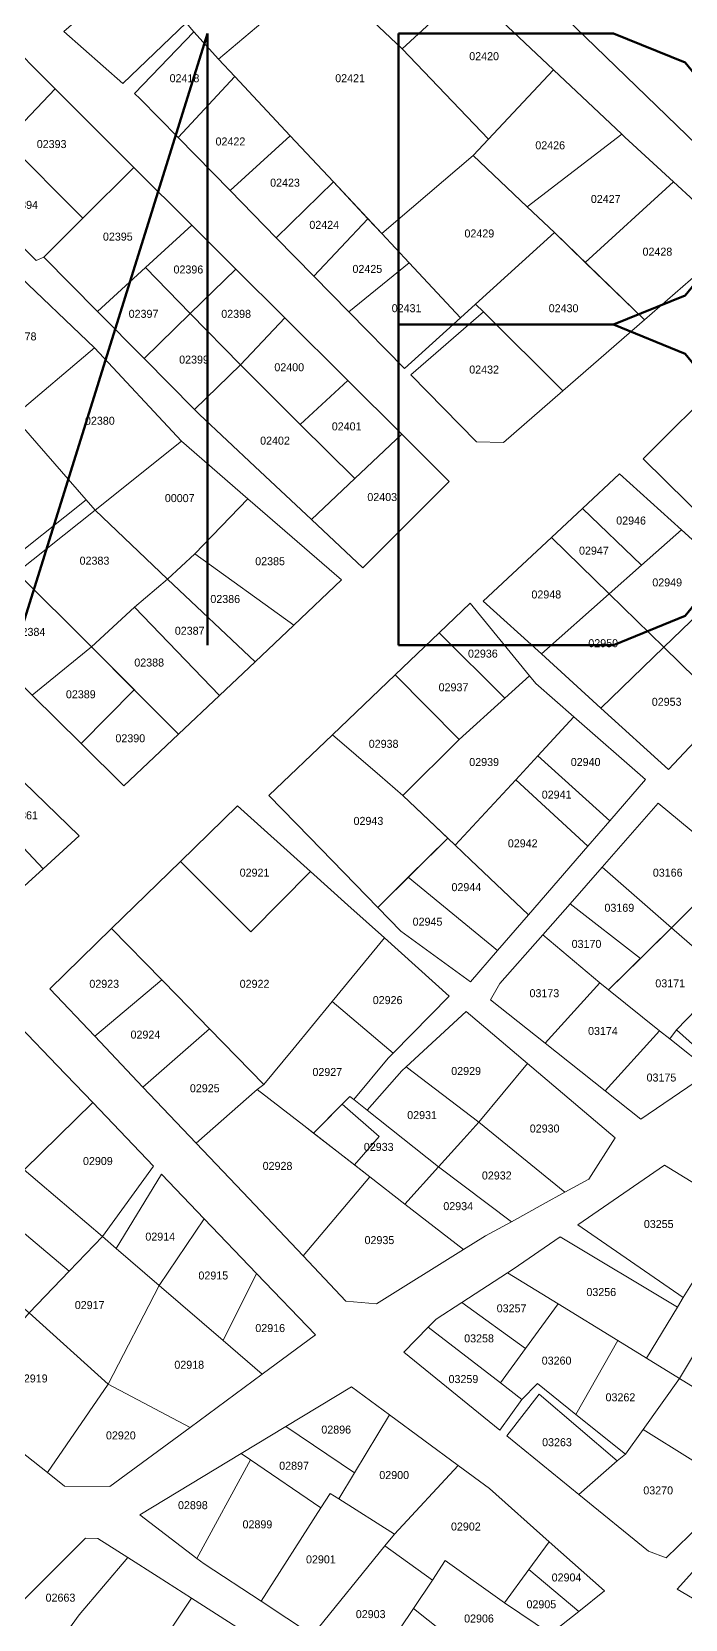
# Model space of a CAD drawing. Header units: metres. Extents: x 245225 to 248406, y 1633796 to 1637634.
# Drawn here: x 246328.6 to 246451.1, y 1635167.8 to 1635465.4 of the extents above; entities that cross this region are included whole.
import ezdxf
from ezdxf.enums import TextEntityAlignment as Align

# ---------------------------------------------------------------- set-up
doc = ezdxf.new("R2010")
doc.units = ezdxf.units.M
doc.header["$MEASUREMENT"] = 0
doc.layers.add('historique_numero_parcelle', color=7, linetype='Continuous')
doc.layers.add('LIMITES_PARCELLES', color=7, linetype='Continuous', lineweight=0, true_color=0xffffff)
doc.layers.add('Nom_Commune', color=7, linetype='Continuous', lineweight=0)
doc.styles.add('Style-FANCY', font='FANCY.shx')
doc.styles.add('Style-STANDARD', font='STANDARD.shx')

msp = doc.modelspace()

# ---------------------------------------------------------------- linework, layer by layer
at = {"layer": 'limites_parcelles', "flags": 128}
for points in [[(246421.011, 1635475.486), (246448.143, 1635501.318), (246454.616, 1635506.198), (246503.353, 1635463.97), (246466.681, 1635431.267), (246421.011, 1635475.486)], [(246347.233, 1635476.467), (246357.454, 1635483.797), (246354.015, 1635487.605), (246361.361, 1635492.659), (246368.009, 1635484.478), (246377.871, 1635472.339), (246363.584, 1635460.274), (246358.98, 1635465.354), (246357.551, 1635467.101), (246347.233, 1635476.467)], [(246398.033, 1635462.179), (246414.252, 1635445.26), (246411.368, 1635442.177), (246394.223, 1635427.572), (246385.135, 1635437.271), (246377.049, 1635445.903), (246366.66, 1635456.991), (246363.584, 1635460.274), (246377.871, 1635472.339), (246383.789, 1635475.715), (246398.033, 1635462.179)], [(246363.584, 1635460.274), (246366.66, 1635456.991), (246356.042, 1635445.548), (246348.888, 1635452.846), (246347.812, 1635453.793), (246358.98, 1635465.354), (246363.584, 1635460.274)], [(246347.704, 1635439.946), (246338.157, 1635430.435), (246323.708, 1635444.955), (246332.952, 1635454.695), (246347.194, 1635440.453), (246347.704, 1635439.946)], [(246448.958, 1635437.231), (246432.35, 1635422.157), (246426.608, 1635427.731), (246421.488, 1635432.584), (246439.214, 1635446.2), (246439.799, 1635445.649), (246448.958, 1635437.231)], [(246338.157, 1635430.435), (246330.843, 1635423.149), (246329.414, 1635422.514), (246315.559, 1635436.369), (246323.708, 1635444.955), (246338.157, 1635430.435)], [(246421.488, 1635432.584), (246426.608, 1635427.731), (246411.805, 1635414.34), (246408.972, 1635411.777), (246399.343, 1635422.088), (246394.223, 1635427.572), (246411.368, 1635442.177), (246421.488, 1635432.584)], [(246358.577, 1635429.131), (246349.919, 1635421.211), (246340.912, 1635412.971), (246330.843, 1635423.149), (246338.157, 1635430.435), (246347.704, 1635439.946), (246358.577, 1635429.131)], [(246381.504, 1635419.573), (246391.63, 1635430.339), (246394.223, 1635427.572), (246399.343, 1635422.088), (246388.041, 1635412.905), (246381.504, 1635419.573)], [(246443.47, 1635411.364), (246428.202, 1635398.092), (246413.276, 1635412.882), (246411.805, 1635414.34), (246426.608, 1635427.731), (246443.47, 1635411.364)], [(246428.202, 1635398.092), (246417.044, 1635388.394), (246411.964, 1635388.499), (246399.651, 1635401.061), (246413.276, 1635412.882), (246428.202, 1635398.092)], [(246356.666, 1635388.648), (246340.444, 1635375.719), (246326.561, 1635391.643), (246325.157, 1635393.253), (246340.315, 1635406.11), (246356.666, 1635388.648)], [(246378.917, 1635391.744), (246389.172, 1635381.633), (246381.042, 1635373.938), (246370.427, 1635383.893), (246360.053, 1635393.622), (246359.097, 1635394.588), (246367.703, 1635402.937), (246367.731, 1635402.967), (246378.917, 1635391.744)], [(246338.761, 1635377.649), (246322.391, 1635364.667), (246320.471, 1635366.74), (246308.202, 1635379.325), (246326.561, 1635391.643), (246338.761, 1635377.649)], [(246381.042, 1635373.938), (246389.172, 1635381.633), (246397.963, 1635389.955), (246406.884, 1635381.08), (246390.692, 1635364.888), (246381.042, 1635373.938)], [(246369.101, 1635377.858), (246359.13, 1635367.536), (246354.05, 1635362.773), (246340.444, 1635375.719), (246356.666, 1635388.648), (246369.101, 1635377.858)], [(246322.391, 1635364.667), (246338.761, 1635377.649), (246340.444, 1635375.719), (246325.792, 1635364.043), (246324.44, 1635362.454), (246322.391, 1635364.667)], [(246354.05, 1635362.773), (246347.859, 1635357.534), (246339.762, 1635350.073), (246325.792, 1635364.043), (246340.444, 1635375.719), (246354.05, 1635362.773)], [(246460.505, 1635362.918), (246447.117, 1635349.99), (246436.861, 1635360.021), (246442.907, 1635365.377), (246450.41, 1635372.023), (246460.505, 1635362.918)], [(246339.762, 1635350.073), (246328.626, 1635341.015), (246315.074, 1635354.357), (246324.44, 1635362.454), (246325.792, 1635364.043), (246339.762, 1635350.073)], [(246453.095, 1635344.142), (246458.81, 1635338.552), (246448.018, 1635327.081), (246435.331, 1635338.609), (246447.117, 1635349.99), (246453.095, 1635344.142)], [(246408.752, 1635332.702), (246398.169, 1635322.224), (246393.85, 1635325.952), (246384.99, 1635333.598), (246396.738, 1635344.834), (246408.752, 1635332.702)], [(246430.245, 1635336.95), (246423.487, 1635329.641), (246419.347, 1635325.162), (246407.998, 1635312.886), (246398.169, 1635322.224), (246408.752, 1635332.702), (246417.28, 1635340.448), (246421.906, 1635344.65), (246423.094, 1635343.194), (246430.245, 1635336.95)], [(246406.61, 1635314.205), (246393.491, 1635301.224), (246380.672, 1635314.372), (246373.056, 1635322.183), (246384.99, 1635333.598), (246393.85, 1635325.952), (246398.169, 1635322.224), (246406.61, 1635314.205)], [(246432.885, 1635312.713), (246421.755, 1635299.862), (246410.869, 1635310.159), (246407.998, 1635312.886), (246419.347, 1635325.162), (246432.885, 1635312.713)], [(246325.086, 1635303.359), (246321.81, 1635300.381), (246309.216, 1635313.666), (246312.263, 1635316.201), (246318.538, 1635321.423), (246330.694, 1635308.457), (246325.086, 1635303.359)], [(246415.926, 1635293.132), (246399.198, 1635306.872), (246406.61, 1635314.205), (246407.998, 1635312.886), (246410.869, 1635310.159), (246421.755, 1635299.862), (246415.926, 1635293.132)], [(246356.465, 1635309.85), (246369.686, 1635296.626), (246380.853, 1635307.974), (246387.876, 1635301.653), (246394.706, 1635295.507), (246384.921, 1635283.613), (246377.515, 1635274.609), (246372.121, 1635268.051), (246361.913, 1635278.487), (246355.815, 1635284.723), (246352.962, 1635287.639), (246343.539, 1635297.274), (246356.465, 1635309.85)], [(246415.926, 1635293.132), (246410.839, 1635287.258), (246397.821, 1635296.783), (246393.491, 1635301.224), (246399.198, 1635306.872), (246415.926, 1635293.132)], [(246442.719, 1635291.655), (246436.762, 1635285.762), (246435.105, 1635287.088), (246424.42, 1635296.108), (246429.526, 1635301.924), (246442.719, 1635291.655)], [(246459.123, 1635288.191), (246449.498, 1635278.304), (246448.218, 1635276.597), (246446.335, 1635278.104), (246436.762, 1635285.762), (246448.549, 1635297.422), (246459.123, 1635288.191)], [(246435.105, 1635287.088), (246424.864, 1635275.795), (246414.627, 1635283.927), (246416.374, 1635286.943), (246424.42, 1635296.108), (246435.105, 1635287.088)], [(246355.815, 1635284.723), (246361.913, 1635278.487), (246349.433, 1635267.545), (246340.381, 1635277.089), (246352.962, 1635287.639), (246355.815, 1635284.723)], [(246436.762, 1635285.762), (246446.335, 1635278.104), (246436.117, 1635266.856), (246424.864, 1635275.795), (246435.105, 1635287.088), (246436.762, 1635285.762)], [(246395.44, 1635272.971), (246388.948, 1635265.193), (246388.225, 1635265.789), (246381.442, 1635258.879), (246379.599, 1635260.309), (246370.851, 1635267.098), (246372.121, 1635268.051), (246377.515, 1635274.609), (246384.921, 1635283.613), (246396.345, 1635273.888), (246395.44, 1635272.971)], [(246340.021, 1635264.621), (246327.147, 1635252.015), (246320.027, 1635258.081), (246311.605, 1635265.257), (246326.383, 1635278.844), (246333.323, 1635271.607), (246340.021, 1635264.621)], [(246372.121, 1635268.051), (246370.851, 1635267.098), (246359.427, 1635257.009), (246349.433, 1635267.545), (246361.913, 1635278.487), (246372.121, 1635268.051)], [(246448.218, 1635276.597), (246455.909, 1635270.444), (246442.806, 1635261.543), (246436.117, 1635266.856), (246446.335, 1635278.104), (246448.218, 1635276.597)], [(246412.443, 1635260.96), (246409.589, 1635257.806), (246404.844, 1635252.561), (246391.488, 1635263.183), (246397.98, 1635270.589), (246398.798, 1635271.342), (246412.443, 1635260.96)], [(246428.58, 1635247.807), (246412.443, 1635260.96), (246421.577, 1635271.939), (246437.985, 1635258.048), (246433.064, 1635250.269), (246428.58, 1635247.807)], [(246335.57, 1635233.029), (246304.763, 1635258.968), (246311.605, 1635265.257), (246320.027, 1635258.081), (246327.147, 1635252.015), (246341.817, 1635239.516), (246335.57, 1635233.029)], [(246391.96, 1635250.716), (246379.451, 1635235.898), (246368.137, 1635247.825), (246359.427, 1635257.009), (246370.851, 1635267.098), (246379.599, 1635260.309), (246391.96, 1635250.716)], [(246389.096, 1635252.939), (246393.703, 1635258.287), (246386.794, 1635264.331), (246388.225, 1635265.789), (246388.948, 1635265.193), (246391.488, 1635263.183), (246404.844, 1635252.561), (246398.548, 1635245.603), (246391.96, 1635250.716), (246389.096, 1635252.939)], [(246335.57, 1635233.029), (246328.059, 1635225.228), (246314.983, 1635236.383), (246299.078, 1635249.952), (246296.856, 1635251.698), (246304.763, 1635258.968), (246335.57, 1635233.029)], [(246424.502, 1635245.568), (246418.53, 1635242.287), (246404.844, 1635252.561), (246409.589, 1635257.806), (246412.443, 1635260.96), (246428.58, 1635247.807), (246424.502, 1635245.568)], [(246418.53, 1635242.287), (246413.696, 1635239.633), (246409.552, 1635237.063), (246398.548, 1635245.603), (246404.844, 1635252.561), (246418.53, 1635242.287)], [(246450.76, 1635228.064), (246430.987, 1635241.739), (246447.257, 1635252.919), (246460.793, 1635244.57), (246453.216, 1635232.104), (246450.76, 1635228.064)], [(246398.548, 1635245.603), (246409.552, 1635237.063), (246393.217, 1635226.933), (246387.502, 1635227.409), (246379.451, 1635235.898), (246391.96, 1635250.716), (246398.548, 1635245.603)], [(246466.817, 1635240.855), (246450.032, 1635212.92), (246443.861, 1635216.714), (246449.668, 1635226.267), (246450.76, 1635228.064), (246453.216, 1635232.104), (246460.793, 1635244.57), (246466.817, 1635240.855)], [(246450.032, 1635212.92), (246466.817, 1635240.855), (246474.502, 1635236.115), (246467.719, 1635224.021), (246457.755, 1635208.172), (246450.032, 1635212.92)], [(246344.429, 1635237.269), (246352.478, 1635230.346), (246342.875, 1635211.867), (246328.059, 1635225.228), (246335.57, 1635233.029), (246341.817, 1635239.516), (246344.429, 1635237.269)], [(246449.668, 1635226.267), (246443.861, 1635216.714), (246438.494, 1635220.014), (246427.272, 1635226.914), (246417.816, 1635232.728), (246418.841, 1635233.393), (246427.662, 1635239.454), (246449.668, 1635226.267)], [(246364.443, 1635220.055), (246371.816, 1635213.714), (246358.272, 1635203.737), (246342.875, 1635211.867), (246352.478, 1635230.346), (246364.443, 1635220.055)], [(246421.145, 1635218.497), (246416.468, 1635212.072), (246402.918, 1635222.511), (246404.395, 1635224.027), (246409.257, 1635227.179), (246421.145, 1635218.497)], [(246438.494, 1635220.014), (246430.633, 1635206.182), (246423.423, 1635211.959), (246420.46, 1635208.996), (246416.468, 1635212.072), (246421.145, 1635218.497), (246427.272, 1635226.914), (246438.494, 1635220.014)], [(246342.875, 1635211.867), (246331.519, 1635195.26), (246317.176, 1635206.613), (246314.187, 1635209.027), (246328.059, 1635225.228), (246342.875, 1635211.867)], [(246416.468, 1635212.072), (246420.46, 1635208.996), (246416.356, 1635203.204), (246398.362, 1635217.835), (246402.918, 1635222.511), (246416.468, 1635212.072)], [(246443.861, 1635216.714), (246450.032, 1635212.92), (246443.236, 1635203.371), (246439.933, 1635198.73), (246430.633, 1635206.182), (246438.494, 1635220.014), (246443.861, 1635216.714)], [(246358.272, 1635203.737), (246343.211, 1635192.643), (246334.742, 1635192.709), (246331.519, 1635195.26), (246342.875, 1635211.867), (246358.272, 1635203.737)], [(246457.755, 1635208.172), (246466.307, 1635202.913), (246464.244, 1635195.928), (246460.847, 1635192.342), (246443.236, 1635203.371), (246450.032, 1635212.92), (246457.755, 1635208.172)], [(246408.534, 1635196.592), (246396.586, 1635183.688), (246386.159, 1635190.334), (246389.116, 1635195.226), (246395.667, 1635206.065), (246408.534, 1635196.592)], [(246389.116, 1635195.226), (246386.159, 1635190.334), (246384.547, 1635191.361), (246382.797, 1635188.63), (246369.614, 1635197.629), (246367.843, 1635198.838), (246376.209, 1635203.891), (246389.116, 1635195.226)], [(246460.847, 1635192.342), (246458.529, 1635189.895), (246447.575, 1635179.259), (246444.241, 1635180.529), (246431.186, 1635191.144), (246438.346, 1635197.46), (246439.933, 1635198.73), (246443.236, 1635203.371), (246460.847, 1635192.342)], [(246359.548, 1635179.177), (246369.614, 1635197.629), (246382.797, 1635188.63), (246371.584, 1635171.135), (246360.897, 1635178.148), (246359.548, 1635179.177)], [(246425.622, 1635182.289), (246421.787, 1635177.068), (246417.223, 1635170.856), (246406.111, 1635178.794), (246403.729, 1635175.089), (246394.823, 1635181.523), (246396.586, 1635183.688), (246408.534, 1635196.592), (246414.396, 1635192.276), (246425.622, 1635182.289)], [(246386.159, 1635190.334), (246396.586, 1635183.688), (246394.823, 1635181.523), (246381.217, 1635164.813), (246371.584, 1635171.135), (246382.797, 1635188.63), (246384.547, 1635191.361), (246386.159, 1635190.334)], [(246473.569, 1635183.714), (246459.087, 1635167.899), (246456.465, 1635169.416), (246449.616, 1635173.376), (246463.189, 1635188.457), (246471.313, 1635186.331), (246473.569, 1635183.714)], [(246337.487, 1635168.62), (246331.594, 1635160.459), (246325.476, 1635164.893), (246323.253, 1635167.513), (246330.471, 1635174.767), (246338.652, 1635182.991), (246340.954, 1635182.912), (246346.592, 1635179.313), (246337.487, 1635168.62)], [(246403.729, 1635175.089), (246400.173, 1635169.789), (246392.224, 1635157.942), (246381.217, 1635164.813), (246394.823, 1635181.523), (246403.729, 1635175.089)], [(246358.521, 1635171.699), (246349.497, 1635158.098), (246344.741, 1635150.93), (246334.914, 1635158.053), (246331.594, 1635160.459), (246337.487, 1635168.62), (246346.592, 1635179.313), (246352.259, 1635175.695), (246358.521, 1635171.699)], [(246417.223, 1635170.856), (246425.878, 1635165.003), (246416.03, 1635157.145), (246400.173, 1635169.789), (246403.729, 1635175.089), (246406.111, 1635178.794), (246417.223, 1635170.856)], [(246368.615, 1635165.256), (246357.963, 1635149.497), (246354.266, 1635144.027), (246344.741, 1635150.93), (246349.497, 1635158.098), (246358.521, 1635171.699), (246368.615, 1635165.256)]]:
    msp.add_lwpolyline(points, close=True, dxfattribs=at)
at = {"layer": 'limites_parcelles'}
for points in [[(246410.271, 1635473.484), (246398.033, 1635462.179), (246383.789, 1635475.715), (246399.261, 1635484.541)], [(246357.551, 1635467.101), (246345.632, 1635455.711), (246334.576, 1635465.443), (246347.233, 1635476.467)], [(246414.252, 1635445.26), (246398.033, 1635462.179), (246410.271, 1635473.484), (246426.416, 1635458.264)], [(246332.952, 1635454.695), (246323.708, 1635444.955), (246313.415, 1635455.297), (246322.588, 1635465.059)], [(246439.214, 1635446.2), (246421.488, 1635432.584), (246411.368, 1635442.177), (246426.416, 1635458.264)], [(246377.049, 1635445.903), (246365.757, 1635435.637), (246356.042, 1635445.548), (246366.66, 1635456.991)], [(246385.135, 1635437.271), (246374.441, 1635426.779), (246365.757, 1635435.637), (246377.049, 1635445.903)], [(246391.63, 1635430.339), (246381.504, 1635419.573), (246374.441, 1635426.779), (246385.135, 1635437.271)], [(246432.35, 1635422.157), (246448.958, 1635437.231), (246460.754, 1635426.388), (246443.47, 1635411.364)], [(246366.853, 1635420.899), (246358.305, 1635412.594), (246349.919, 1635421.211), (246358.577, 1635429.131)], [(246340.315, 1635406.11), (246325.157, 1635393.253), (246310.552, 1635406.271), (246325.165, 1635420.621)], [(246358.305, 1635412.594), (246349.626, 1635404.162), (246340.912, 1635412.971), (246349.919, 1635421.211)], [(246376.038, 1635411.763), (246367.703, 1635402.937), (246358.305, 1635412.594), (246366.853, 1635420.899)], [(246408.972, 1635411.777), (246398.464, 1635402.271), (246388.041, 1635412.905), (246399.343, 1635422.088)], [(246367.703, 1635402.937), (246359.097, 1635394.588), (246349.626, 1635404.162), (246358.305, 1635412.594)], [(246378.917, 1635391.744), (246367.731, 1635402.967), (246376.038, 1635411.763), (246387.855, 1635400.008)], [(246397.963, 1635389.955), (246389.172, 1635381.633), (246378.917, 1635391.744), (246387.855, 1635400.008)], [(246479.221, 1635379.498), (246464.08, 1635364.827), (246443.255, 1635385.342), (246458.178, 1635400.185)], [(246450.41, 1635372.023), (246442.907, 1635365.377), (246431.882, 1635376.03), (246438.81, 1635382.484)], [(246377.708, 1635354.139), (246359.13, 1635367.536), (246369.101, 1635377.858), (246386.67, 1635362.612)], [(246442.907, 1635365.377), (246436.861, 1635360.021), (246426.049, 1635370.595), (246431.882, 1635376.03)], [(246436.861, 1635360.021), (246424.154, 1635348.765), (246413.252, 1635358.672), (246426.049, 1635370.595)], [(246377.708, 1635354.139), (246370.447, 1635347.273), (246354.05, 1635362.773), (246359.13, 1635367.536)], [(246370.447, 1635347.273), (246363.786, 1635340.975), (246347.859, 1635357.534), (246354.05, 1635362.773)], [(246466.486, 1635357.524), (246453.095, 1635344.142), (246447.117, 1635349.99), (246460.505, 1635362.918)], [(246447.117, 1635349.99), (246435.331, 1635338.609), (246424.154, 1635348.765), (246436.861, 1635360.021)], [(246363.786, 1635340.975), (246356.114, 1635333.721), (246339.762, 1635350.073), (246347.859, 1635357.534)], [(246421.906, 1635344.65), (246417.28, 1635340.448), (246404.952, 1635352.69), (246410.791, 1635358.275)], [(246417.28, 1635340.448), (246408.752, 1635332.702), (246396.738, 1635344.834), (246404.952, 1635352.69)], [(246347.801, 1635342.034), (246337.843, 1635331.94), (246328.626, 1635341.015), (246339.762, 1635350.073)], [(246337.843, 1635331.94), (246347.801, 1635342.034), (246356.114, 1635333.721), (246345.871, 1635324.036)], [(246436.99, 1635317.452), (246423.487, 1635329.641), (246430.245, 1635336.95), (246443.7, 1635325.199)], [(246436.99, 1635317.452), (246432.885, 1635312.713), (246419.347, 1635325.162), (246423.487, 1635329.641)], [(246330.694, 1635308.457), (246318.538, 1635321.423), (246324.946, 1635326.754), (246337.484, 1635314.63)], [(246380.853, 1635307.974), (246369.686, 1635296.626), (246356.465, 1635309.85), (246367.182, 1635320.278)], [(246460.261, 1635309.009), (246448.549, 1635297.422), (246435.542, 1635308.777), (246446.06, 1635320.757)], [(246442.719, 1635291.655), (246429.526, 1635301.924), (246435.542, 1635308.777), (246448.549, 1635297.422)], [(246470.855, 1635300.244), (246459.123, 1635288.191), (246448.549, 1635297.422), (246460.261, 1635309.009)], [(246352.962, 1635287.639), (246340.381, 1635277.089), (246331.94, 1635285.988), (246343.539, 1635297.274)], [(246396.345, 1635273.888), (246384.921, 1635283.613), (246394.706, 1635295.507), (246406.87, 1635284.559)], [(246469.15, 1635279.438), (246457.259, 1635271.361), (246449.498, 1635278.304), (246459.123, 1635288.191)], [(246421.577, 1635271.939), (246412.443, 1635260.96), (246398.798, 1635271.342), (246410.045, 1635281.702)], [(246351.425, 1635252.727), (246341.817, 1635239.516), (246327.147, 1635252.015), (246340.021, 1635264.621)], [(246389.096, 1635252.939), (246381.442, 1635258.879), (246386.794, 1635264.331), (246393.703, 1635258.287)], [(246344.429, 1635237.269), (246352.88, 1635251.209), (246360.881, 1635242.865), (246352.478, 1635230.346)], [(246370.745, 1635232.576), (246364.443, 1635220.055), (246352.478, 1635230.346), (246360.881, 1635242.865)], [(246371.816, 1635213.714), (246364.443, 1635220.055), (246370.745, 1635232.576), (246381.787, 1635221.059)], [(246421.145, 1635218.497), (246409.257, 1635227.179), (246417.816, 1635232.728), (246427.272, 1635226.914)], [(246389.116, 1635195.226), (246376.209, 1635203.891), (246388.52, 1635211.326), (246395.667, 1635206.065)], [(246438.346, 1635197.46), (246431.186, 1635191.144), (246417.678, 1635202.128), (246423.741, 1635209.948)], [(246369.614, 1635197.629), (246359.548, 1635179.177), (246348.832, 1635187.355), (246367.843, 1635198.838)], [(246431.198, 1635169.247), (246421.787, 1635177.068), (246425.622, 1635182.289), (246435.986, 1635173.068)], [(246431.198, 1635169.247), (246425.878, 1635165.003), (246417.223, 1635170.856), (246421.787, 1635177.068)], [(246416.03, 1635157.145), (246406.141, 1635149.255), (246392.224, 1635157.942), (246400.173, 1635169.789)]]:
    msp.add_3dface(points, dxfattribs=at)

# ---------------------------------------------------------------- texts
at = {"layer": 'historique_numero_parcelle', "style": 'Style-FANCY'}
for s, p in [('02420', (246413.416044, 1635460.818239)), ('02418', (246357.214705, 1635456.68583)), ('02421', (246388.278065, 1635456.68583)), ('02393', (246332.297966, 1635444.339936)), ('02422', (246365.833441, 1635444.827612)), ('02426', (246425.805476, 1635444.108932)), ('02423', (246376.068189, 1635437.101803)), ('02427', (246436.219782, 1635434.047413)), ('02394', (246326.962558, 1635432.943726)), ('02424', (246383.430026, 1635429.196324)), ('02429', (246412.518259, 1635427.579294)), ('02395', (246344.71305, 1635426.98895)), ('02428', (246445.91586, 1635424.165565)), ('02396', (246357.948965, 1635420.828837)), ('02425', (246391.510091, 1635420.931505)), ('02397', (246349.535437, 1635412.512684)), ('02398', (246366.907576, 1635412.512684)), ('02431', (246398.871928, 1635413.565037)), ('02430', (246428.319274, 1635413.565037)), ('02378', (246326.67032, 1635408.275773)), ('02399', (246359.007069, 1635403.933443)), ('02400', (246376.860164, 1635402.496083)), ('02432', (246413.416044, 1635402.066158)), ('02380', (246341.342691, 1635392.464815)), ('02402', (246374.19246, 1635388.738496)), ('02401', (246387.633584, 1635391.407879)), ('00007', (246356.321305, 1635377.964646)), ('02403', (246394.302843, 1635378.163635)), ('02946', (246440.979556, 1635373.758781)), ('02947', (246434.002484, 1635368.11201)), ('02383', (246340.33589, 1635366.232999)), ('02385', (246373.271772, 1635366.13033)), ('02949', (246447.751419, 1635362.157234)), ('02386', (246364.858245, 1635359.0462)), ('02948', (246425.075936, 1635359.898526)), ('02387', (246358.188985, 1635353.091424)), ('02384', (246328.331222, 1635352.886087)), ('02950', (246435.746752, 1635350.761024)), ('02388', (246350.596289, 1635347.136648)), ('02936', (246413.178322, 1635348.80875)), ('02389', (246337.77079, 1635341.181871)), ('02937', (246407.671733, 1635342.496205)), ('02953', (246447.648815, 1635339.775489)), ('02390', (246347.052787, 1635332.935386)), ('02938', (246394.564073, 1635331.895677)), ('02939', (246413.417557, 1635328.481948)), ('02940', (246432.450598, 1635328.481948)), ('02941', (246427.012587, 1635322.373168)), ('02361', (246326.942862, 1635318.490517)), ('02943', (246391.716812, 1635317.445078)), ('02942', (246420.651139, 1635313.235667)), ('02921', (246370.356957, 1635307.743489)), ('03166', (246447.845859, 1635307.741972)), ('02944', (246410.082927, 1635305.022183)), ('03169', (246438.772734, 1635301.156518)), ('02945', (246402.798044, 1635298.554064)), ('03170', (246432.616494, 1635294.380393)), ('02923', (246342.166509, 1635286.901772)), ('02922', (246370.356957, 1635286.901772)), ('03173', (246424.715987, 1635285.140223)), ('03171', (246448.314906, 1635286.988257)), ('02926', (246395.315379, 1635283.847382)), ('02924', (246349.88746, 1635277.379263)), ('03174', (246435.694614, 1635278.056093)), ('02927', (246384.003288, 1635270.372134)), ('02929', (246410.039052, 1635270.551804)), ('02925', (246361.019993, 1635267.317745)), ('03175', (246446.673242, 1635269.329265)), ('02931', (246401.779431, 1635262.286986)), ('02930', (246424.762726, 1635259.771606)), ('02933', (246393.641259, 1635256.320685)), ('02909', (246340.970531, 1635253.672452)), ('02928', (246374.666325, 1635252.764477)), ('02932', (246415.784876, 1635250.967777)), ('02934', (246408.554435, 1635245.215719)), ('03255', (246446.159645, 1635241.869971)), ('02914', (246352.667387, 1635239.504192)), ('02935', (246393.77946, 1635238.850269)), ('02915', (246362.619974, 1635232.214724)), ('03256', (246435.386226, 1635229.113403)), ('02917', (246339.431471, 1635226.670622)), ('03257', (246418.562835, 1635226.055347)), ('02916', (246373.29079, 1635222.358543)), ('03258', (246412.465226, 1635220.423243)), ('03260', (246427.005678, 1635216.257833)), ('02918', (246358.105398, 1635215.47975)), ('02919', (246328.760656, 1635212.913036)), ('03259', (246409.533683, 1635212.796436)), ('03262', (246438.98103, 1635209.37904)), ('02920', (246345.279899, 1635202.235506)), ('02896', (246385.672206, 1635203.324755)), ('03263', (246427.078966, 1635200.960219)), ('02897', (246377.771699, 1635196.54863)), ('02900', (246396.54823, 1635194.803265)), ('03270', (246446.060706, 1635191.925386)), ('02898', (246358.78996, 1635189.156494)), ('02899', (246370.897231, 1635185.563095)), ('02902', (246409.989354, 1635185.152421)), ('02901', (246382.799295, 1635178.992307)), ('02904', (246428.868489, 1635175.604245)), ('02663', (246333.95877, 1635171.817254)), ('02903', (246392.136258, 1635168.725452)), ('02905', (246424.148705, 1635170.573486)), ('02906', (246412.451849, 1635167.904103))]:
    msp.add_text(s, height=1.499994, dxfattribs=at).set_placement(p, align=Align.MIDDLE_CENTER)
at = {"layer": 'Nom_Commune', "color": 121, "linetype": 'Continuous', "lineweight": 70, "style": 'Style-STANDARD'}
msp.add_text('YEUMBEUL NORD', height=114.672624, dxfattribs=at).set_placement((246007.804998, 1635350.421616))
at = {"layer": 'Nom_Commune', "style": 'Style-STANDARD'}
msp.add_text('YEUMBEUL NORD', height=114.672624, dxfattribs=at).set_placement((246007.804998, 1635350.421616))

doc.saveas('drawing.dxf')
